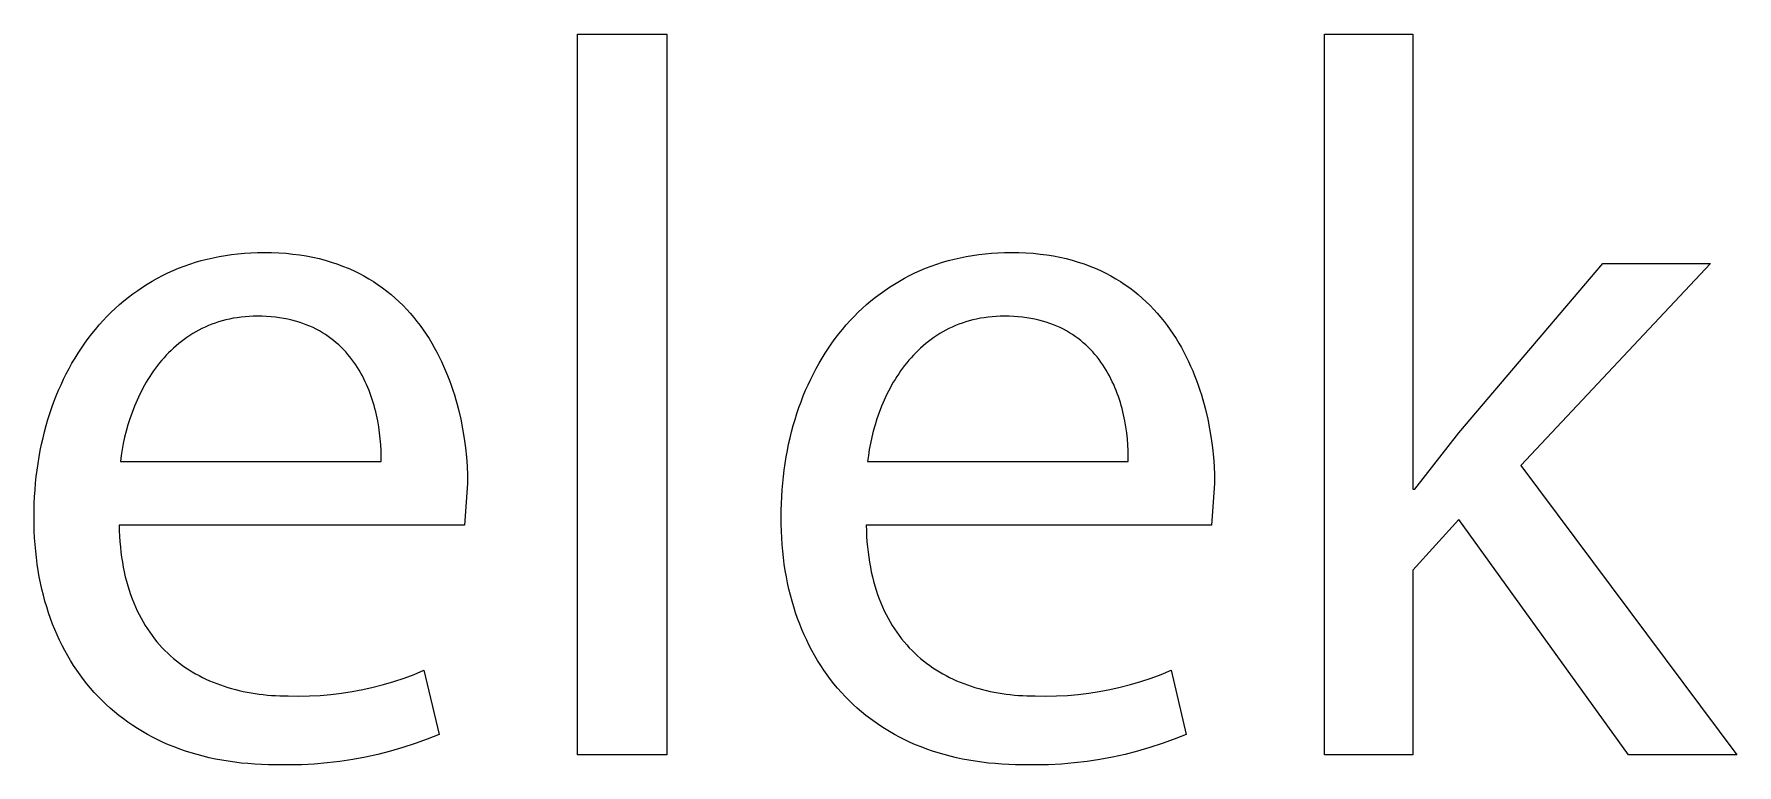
# Model space of a CAD drawing. Header units: millimetres. Extents: x 0 to 3480, y 0 to 2432.
# Drawn here: x 3085.1 to 3143.5, y 58 to 83.1 of the extents above; entities that cross this region are included whole.
import ezdxf

# ---------------------------------------------------------------- set-up
doc = ezdxf.new("R2010")
doc.units = ezdxf.units.MM
doc.header["$MEASUREMENT"] = 0
doc.layers.add('Domyślny', color=7, linetype='Continuous', true_color=0x000000)

msp = doc.modelspace()

# ---------------------------------------------------------------- linework, layer by layer
at = {"layer": 'Domyślny', "color": 18, "lineweight": 15, "true_color": 0x000000}
for p, q in [((3103.707, 83.054), (3106.778, 83.054)), ((3103.707, 58.311), (3103.707, 83.054)), ((3106.778, 83.054), (3106.778, 58.311)), ((3129.326, 58.312), (3129.326, 83.056)), ((3129.326, 83.056), (3132.363, 83.056)), ((3132.363, 83.056), (3132.363, 67.433)), ((3091.005, 75.327), (3091.211, 75.375)), ((3091.211, 75.375), (3091.419, 75.417)), ((3091.419, 75.417), (3091.631, 75.454)), ((3091.631, 75.454), (3091.845, 75.485)), ((3091.845, 75.485), (3092.062, 75.511)), ((3092.062, 75.511), (3092.283, 75.531)), ((3092.283, 75.531), (3092.506, 75.545)), ((3092.506, 75.545), (3092.732, 75.554)), ((3092.732, 75.554), (3092.961, 75.557)), ((3092.961, 75.557), (3093.216, 75.554)), ((3093.216, 75.554), (3093.466, 75.543)), ((3093.466, 75.543), (3093.71, 75.526)), ((3093.71, 75.526), (3093.948, 75.502)), ((3093.948, 75.502), (3094.181, 75.472)), ((3094.181, 75.472), (3094.407, 75.435)), ((3094.407, 75.435), (3094.629, 75.392)), ((3094.629, 75.392), (3094.844, 75.343)), ((3116.63, 75.327), (3116.835, 75.375)), ((3116.835, 75.375), (3117.044, 75.417)), ((3117.044, 75.417), (3117.255, 75.454)), ((3117.255, 75.454), (3117.469, 75.485)), ((3117.469, 75.485), (3117.687, 75.511)), ((3117.687, 75.511), (3117.907, 75.531)), ((3117.907, 75.531), (3118.13, 75.545)), ((3118.13, 75.545), (3118.356, 75.554)), ((3118.356, 75.554), (3118.585, 75.557)), ((3118.585, 75.557), (3118.841, 75.554)), ((3118.841, 75.554), (3119.091, 75.543)), ((3119.091, 75.543), (3119.335, 75.526)), ((3119.335, 75.526), (3119.573, 75.502)), ((3119.573, 75.502), (3119.805, 75.472)), ((3119.805, 75.472), (3120.032, 75.435)), ((3120.032, 75.435), (3120.253, 75.392)), ((3120.253, 75.392), (3120.469, 75.343)), ((3089.474, 74.763), (3089.654, 74.851)), ((3089.654, 74.851), (3089.838, 74.934)), ((3089.838, 74.934), (3090.025, 75.012)), ((3090.025, 75.012), (3090.215, 75.085)), ((3090.215, 75.085), (3090.408, 75.154)), ((3090.408, 75.154), (3090.604, 75.217)), ((3090.604, 75.217), (3090.803, 75.275)), ((3090.803, 75.275), (3091.005, 75.327)), ((3094.844, 75.343), (3095.055, 75.288)), ((3095.055, 75.288), (3095.259, 75.227)), ((3095.259, 75.227), (3095.459, 75.161)), ((3095.459, 75.161), (3095.653, 75.09)), ((3095.653, 75.09), (3095.842, 75.013)), ((3095.842, 75.013), (3096.026, 74.931)), ((3096.026, 74.931), (3096.205, 74.844)), ((3096.205, 74.844), (3096.378, 74.752)), ((3115.099, 74.763), (3115.279, 74.851)), ((3115.279, 74.851), (3115.462, 74.934)), ((3115.462, 74.934), (3115.649, 75.012)), ((3115.649, 75.012), (3115.839, 75.085)), ((3115.839, 75.085), (3116.032, 75.154)), ((3116.032, 75.154), (3116.228, 75.217)), ((3116.228, 75.217), (3116.428, 75.275)), ((3116.428, 75.275), (3116.63, 75.327)), ((3120.469, 75.343), (3120.679, 75.288)), ((3120.679, 75.288), (3120.884, 75.227)), ((3120.884, 75.227), (3121.083, 75.161)), ((3121.083, 75.161), (3121.278, 75.09)), ((3121.278, 75.09), (3121.467, 75.013)), ((3121.467, 75.013), (3121.65, 74.931)), ((3121.65, 74.931), (3121.829, 74.844)), ((3121.829, 74.844), (3122.003, 74.752)), ((3133.939, 69.357), (3138.876, 75.175)), ((3142.573, 75.175), (3136.06, 68.244)), ((3138.876, 75.175), (3142.573, 75.175)), ((3088.461, 74.14), (3088.622, 74.255)), ((3088.622, 74.255), (3088.785, 74.366)), ((3088.785, 74.366), (3088.953, 74.472)), ((3088.953, 74.472), (3089.123, 74.574)), ((3089.123, 74.574), (3089.297, 74.671)), ((3089.297, 74.671), (3089.474, 74.763)), ((3096.378, 74.752), (3096.547, 74.655)), ((3096.547, 74.655), (3096.711, 74.554)), ((3096.711, 74.554), (3096.869, 74.449)), ((3096.869, 74.449), (3097.023, 74.339)), ((3097.023, 74.339), (3097.173, 74.225)), ((3097.173, 74.225), (3097.317, 74.108)), ((3114.086, 74.14), (3114.246, 74.255)), ((3114.246, 74.255), (3114.41, 74.366)), ((3114.41, 74.366), (3114.577, 74.472)), ((3114.577, 74.472), (3114.748, 74.574)), ((3114.748, 74.574), (3114.922, 74.671)), ((3114.922, 74.671), (3115.099, 74.763)), ((3122.003, 74.752), (3122.171, 74.655)), ((3122.171, 74.655), (3122.335, 74.554)), ((3122.335, 74.554), (3122.494, 74.449)), ((3122.494, 74.449), (3122.648, 74.339)), ((3122.648, 74.339), (3122.797, 74.225)), ((3122.797, 74.225), (3122.942, 74.108)), ((3087.71, 73.5), (3087.853, 73.636)), ((3087.853, 73.636), (3088, 73.768)), ((3088, 73.768), (3088.15, 73.896)), ((3088.15, 73.896), (3088.304, 74.02)), ((3088.304, 74.02), (3088.461, 74.14)), ((3097.317, 74.108), (3097.457, 73.986)), ((3097.457, 73.986), (3097.593, 73.861)), ((3097.593, 73.861), (3097.723, 73.733)), ((3097.723, 73.733), (3097.85, 73.601)), ((3097.85, 73.601), (3097.972, 73.466)), ((3113.334, 73.5), (3113.478, 73.636)), ((3113.478, 73.636), (3113.625, 73.768)), ((3113.625, 73.768), (3113.775, 73.896)), ((3113.775, 73.896), (3113.929, 74.02)), ((3113.929, 74.02), (3114.086, 74.14)), ((3122.942, 74.108), (3123.082, 73.986)), ((3123.082, 73.986), (3123.217, 73.861)), ((3123.217, 73.861), (3123.348, 73.733)), ((3123.348, 73.733), (3123.474, 73.601)), ((3123.474, 73.601), (3123.596, 73.466)), ((3087.172, 72.916), (3087.301, 73.068)), ((3087.301, 73.068), (3087.434, 73.216)), ((3087.434, 73.216), (3087.57, 73.36)), ((3087.57, 73.36), (3087.71, 73.5)), ((3091.048, 73.044), (3090.935, 72.995)), ((3091.162, 73.09), (3091.048, 73.044)), ((3091.279, 73.132), (3091.162, 73.09)), ((3091.399, 73.172), (3091.279, 73.132)), ((3091.521, 73.208), (3091.399, 73.172)), ((3091.645, 73.24), (3091.521, 73.208)), ((3091.772, 73.269), (3091.645, 73.24)), ((3091.901, 73.294), (3091.772, 73.269)), ((3092.033, 73.316), (3091.901, 73.294)), ((3092.167, 73.334), (3092.033, 73.316)), ((3092.304, 73.348), (3092.167, 73.334)), ((3092.443, 73.358), (3092.304, 73.348)), ((3092.585, 73.365), (3092.443, 73.358)), ((3092.729, 73.367), (3092.585, 73.365)), ((3092.889, 73.365), (3092.729, 73.367)), ((3093.045, 73.358), (3092.889, 73.365)), ((3093.197, 73.347), (3093.045, 73.358)), ((3093.346, 73.332), (3093.197, 73.347)), ((3093.491, 73.313), (3093.346, 73.332)), ((3093.633, 73.29), (3093.491, 73.313)), ((3093.77, 73.263), (3093.633, 73.29)), ((3093.905, 73.232), (3093.77, 73.263)), ((3094.035, 73.198), (3093.905, 73.232)), ((3094.163, 73.16), (3094.035, 73.198)), ((3094.286, 73.119), (3094.163, 73.16)), ((3094.407, 73.074), (3094.286, 73.119)), ((3094.524, 73.025), (3094.407, 73.074)), ((3094.638, 72.974), (3094.524, 73.025)), ((3097.972, 73.466), (3098.089, 73.328)), ((3098.089, 73.328), (3098.203, 73.187)), ((3098.203, 73.187), (3098.312, 73.043)), ((3098.312, 73.043), (3098.417, 72.897)), ((3112.796, 72.916), (3112.925, 73.068)), ((3112.925, 73.068), (3113.058, 73.216)), ((3113.058, 73.216), (3113.195, 73.36)), ((3113.195, 73.36), (3113.334, 73.5)), ((3116.672, 73.044), (3116.56, 72.995)), ((3116.787, 73.09), (3116.672, 73.044)), ((3116.904, 73.132), (3116.787, 73.09)), ((3117.023, 73.172), (3116.904, 73.132)), ((3117.145, 73.208), (3117.023, 73.172)), ((3117.27, 73.24), (3117.145, 73.208)), ((3117.396, 73.269), (3117.27, 73.24)), ((3117.526, 73.294), (3117.396, 73.269)), ((3117.657, 73.316), (3117.526, 73.294)), ((3117.791, 73.334), (3117.657, 73.316)), ((3117.928, 73.348), (3117.791, 73.334)), ((3118.067, 73.358), (3117.928, 73.348)), ((3118.209, 73.365), (3118.067, 73.358)), ((3118.353, 73.367), (3118.209, 73.365)), ((3118.513, 73.365), (3118.353, 73.367)), ((3118.67, 73.358), (3118.513, 73.365)), ((3118.822, 73.347), (3118.67, 73.358)), ((3118.971, 73.332), (3118.822, 73.347)), ((3119.116, 73.313), (3118.971, 73.332)), ((3119.257, 73.29), (3119.116, 73.313)), ((3119.395, 73.263), (3119.257, 73.29)), ((3119.529, 73.232), (3119.395, 73.263)), ((3119.66, 73.198), (3119.529, 73.232)), ((3119.787, 73.16), (3119.66, 73.198)), ((3119.911, 73.119), (3119.787, 73.16)), ((3120.031, 73.074), (3119.911, 73.119)), ((3120.148, 73.025), (3120.031, 73.074)), ((3120.262, 72.974), (3120.148, 73.025)), ((3123.596, 73.466), (3123.714, 73.328)), ((3123.714, 73.328), (3123.827, 73.187)), ((3123.827, 73.187), (3123.937, 73.043)), ((3123.937, 73.043), (3124.042, 72.897)), ((3086.691, 72.273), (3086.806, 72.439)), ((3086.806, 72.439), (3086.924, 72.602)), ((3086.924, 72.602), (3087.046, 72.761)), ((3087.046, 72.761), (3087.172, 72.916)), ((3090.029, 72.428), (3089.94, 72.352)), ((3090.121, 72.501), (3090.029, 72.428)), ((3090.215, 72.572), (3090.121, 72.501)), ((3090.311, 72.64), (3090.215, 72.572)), ((3090.409, 72.706), (3090.311, 72.64)), ((3090.51, 72.77), (3090.409, 72.706)), ((3090.612, 72.83), (3090.51, 72.77)), ((3090.718, 72.888), (3090.612, 72.83)), ((3090.825, 72.943), (3090.718, 72.888)), ((3090.935, 72.995), (3090.825, 72.943)), ((3094.748, 72.919), (3094.638, 72.974)), ((3094.855, 72.862), (3094.748, 72.919)), ((3094.959, 72.801), (3094.855, 72.862)), ((3095.06, 72.738), (3094.959, 72.801)), ((3095.158, 72.672), (3095.06, 72.738)), ((3095.252, 72.603), (3095.158, 72.672)), ((3095.344, 72.532), (3095.252, 72.603)), ((3095.433, 72.458), (3095.344, 72.532)), ((3095.518, 72.382), (3095.433, 72.458)), ((3098.417, 72.897), (3098.518, 72.748)), ((3098.518, 72.748), (3098.615, 72.597)), ((3098.615, 72.597), (3098.708, 72.444)), ((3098.708, 72.444), (3098.797, 72.289)), ((3112.316, 72.273), (3112.43, 72.439)), ((3112.43, 72.439), (3112.549, 72.602)), ((3112.549, 72.602), (3112.671, 72.761)), ((3112.671, 72.761), (3112.796, 72.916)), ((3115.654, 72.428), (3115.564, 72.352)), ((3115.745, 72.501), (3115.654, 72.428)), ((3115.839, 72.572), (3115.745, 72.501)), ((3115.935, 72.64), (3115.839, 72.572)), ((3116.034, 72.706), (3115.935, 72.64)), ((3116.134, 72.77), (3116.034, 72.706)), ((3116.237, 72.83), (3116.134, 72.77)), ((3116.342, 72.888), (3116.237, 72.83)), ((3116.45, 72.943), (3116.342, 72.888)), ((3116.56, 72.995), (3116.45, 72.943)), ((3120.373, 72.919), (3120.262, 72.974)), ((3120.48, 72.862), (3120.373, 72.919)), ((3120.584, 72.801), (3120.48, 72.862)), ((3120.685, 72.738), (3120.584, 72.801)), ((3120.782, 72.672), (3120.685, 72.738)), ((3120.877, 72.603), (3120.782, 72.672)), ((3120.969, 72.532), (3120.877, 72.603)), ((3121.057, 72.458), (3120.969, 72.532)), ((3121.143, 72.382), (3121.057, 72.458)), ((3124.042, 72.897), (3124.142, 72.748)), ((3124.142, 72.748), (3124.239, 72.597)), ((3124.239, 72.597), (3124.332, 72.444)), ((3124.332, 72.444), (3124.421, 72.289)), ((3086.369, 71.753), (3086.473, 71.93)), ((3086.473, 71.93), (3086.58, 72.103)), ((3086.58, 72.103), (3086.691, 72.273)), ((3089.45, 71.855), (3089.376, 71.766)), ((3089.526, 71.943), (3089.45, 71.855)), ((3089.605, 72.029), (3089.526, 71.943)), ((3089.685, 72.112), (3089.605, 72.029)), ((3089.768, 72.194), (3089.685, 72.112)), ((3089.853, 72.274), (3089.768, 72.194)), ((3089.94, 72.352), (3089.853, 72.274)), ((3095.601, 72.303), (3095.518, 72.382)), ((3095.681, 72.223), (3095.601, 72.303)), ((3095.758, 72.14), (3095.681, 72.223)), ((3095.832, 72.055), (3095.758, 72.14)), ((3095.903, 71.969), (3095.832, 72.055)), ((3095.972, 71.88), (3095.903, 71.969)), ((3096.038, 71.79), (3095.972, 71.88)), ((3098.797, 72.289), (3098.882, 72.132)), ((3098.882, 72.132), (3098.963, 71.974)), ((3098.963, 71.974), (3099.041, 71.814)), ((3111.994, 71.753), (3112.098, 71.93)), ((3112.098, 71.93), (3112.205, 72.103)), ((3112.205, 72.103), (3112.316, 72.273)), ((3115.075, 71.855), (3115.001, 71.766)), ((3115.151, 71.943), (3115.075, 71.855)), ((3115.229, 72.029), (3115.151, 71.943)), ((3115.31, 72.112), (3115.229, 72.029)), ((3115.393, 72.194), (3115.31, 72.112)), ((3115.477, 72.274), (3115.393, 72.194)), ((3115.564, 72.352), (3115.477, 72.274)), ((3121.226, 72.303), (3121.143, 72.382)), ((3121.305, 72.223), (3121.226, 72.303)), ((3121.382, 72.14), (3121.305, 72.223)), ((3121.457, 72.055), (3121.382, 72.14)), ((3121.528, 71.969), (3121.457, 72.055)), ((3121.597, 71.88), (3121.528, 71.969)), ((3121.663, 71.79), (3121.597, 71.88)), ((3124.421, 72.289), (3124.506, 72.132)), ((3124.506, 72.132), (3124.588, 71.974)), ((3124.588, 71.974), (3124.665, 71.814)), ((3086.082, 71.205), (3086.174, 71.391)), ((3086.174, 71.391), (3086.27, 71.574)), ((3086.27, 71.574), (3086.369, 71.753)), ((3089.037, 71.296), (3088.976, 71.198)), ((3089.101, 71.393), (3089.037, 71.296)), ((3089.167, 71.488), (3089.101, 71.393)), ((3089.234, 71.582), (3089.167, 71.488)), ((3089.304, 71.675), (3089.234, 71.582)), ((3089.376, 71.766), (3089.304, 71.675)), ((3096.102, 71.698), (3096.038, 71.79)), ((3096.162, 71.605), (3096.102, 71.698)), ((3096.221, 71.51), (3096.162, 71.605)), ((3096.276, 71.414), (3096.221, 71.51)), ((3096.329, 71.317), (3096.276, 71.414)), ((3096.38, 71.219), (3096.329, 71.317)), ((3099.041, 71.814), (3099.114, 71.653)), ((3099.114, 71.653), (3099.185, 71.49)), ((3099.185, 71.49), (3099.251, 71.326)), ((3099.251, 71.326), (3099.314, 71.162)), ((3111.706, 71.205), (3111.798, 71.391)), ((3111.798, 71.391), (3111.894, 71.574)), ((3111.894, 71.574), (3111.994, 71.753)), ((3114.662, 71.296), (3114.6, 71.198)), ((3114.725, 71.393), (3114.662, 71.296)), ((3114.791, 71.488), (3114.725, 71.393)), ((3114.859, 71.582), (3114.791, 71.488)), ((3114.929, 71.675), (3114.859, 71.582)), ((3115.001, 71.766), (3114.929, 71.675)), ((3121.726, 71.698), (3121.663, 71.79)), ((3121.787, 71.605), (3121.726, 71.698)), ((3121.845, 71.51), (3121.787, 71.605)), ((3121.901, 71.414), (3121.845, 71.51)), ((3121.954, 71.317), (3121.901, 71.414)), ((3122.005, 71.219), (3121.954, 71.317)), ((3124.665, 71.814), (3124.739, 71.653)), ((3124.739, 71.653), (3124.809, 71.49)), ((3124.809, 71.49), (3124.876, 71.326)), ((3124.876, 71.326), (3124.939, 71.162)), ((3085.828, 70.629), (3085.909, 70.824)), ((3085.909, 70.824), (3085.993, 71.016)), ((3085.993, 71.016), (3086.082, 71.205)), ((3088.698, 70.692), (3088.648, 70.588)), ((3088.75, 70.795), (3088.698, 70.692)), ((3088.803, 70.897), (3088.75, 70.795)), ((3088.859, 70.998), (3088.803, 70.897)), ((3088.916, 71.099), (3088.859, 70.998)), ((3088.976, 71.198), (3088.916, 71.099)), ((3096.429, 71.119), (3096.38, 71.219)), ((3096.475, 71.019), (3096.429, 71.119)), ((3096.518, 70.918), (3096.475, 71.019)), ((3096.56, 70.816), (3096.518, 70.918)), ((3096.599, 70.713), (3096.56, 70.816)), ((3096.636, 70.61), (3096.599, 70.713)), ((3099.314, 71.162), (3099.374, 70.997)), ((3099.374, 70.997), (3099.431, 70.831)), ((3099.431, 70.831), (3099.484, 70.664)), ((3111.453, 70.629), (3111.534, 70.824)), ((3111.534, 70.824), (3111.618, 71.016)), ((3111.618, 71.016), (3111.706, 71.205)), ((3114.323, 70.692), (3114.273, 70.588)), ((3114.374, 70.795), (3114.323, 70.692)), ((3114.428, 70.897), (3114.374, 70.795)), ((3114.483, 70.998), (3114.428, 70.897)), ((3114.541, 71.099), (3114.483, 70.998)), ((3114.6, 71.198), (3114.541, 71.099)), ((3122.053, 71.119), (3122.005, 71.219)), ((3122.099, 71.019), (3122.053, 71.119)), ((3122.143, 70.918), (3122.099, 71.019)), ((3122.184, 70.816), (3122.143, 70.918)), ((3122.223, 70.713), (3122.184, 70.816)), ((3122.26, 70.61), (3122.223, 70.713)), ((3124.939, 71.162), (3124.999, 70.997)), ((3124.999, 70.997), (3125.055, 70.831)), ((3125.055, 70.831), (3125.108, 70.664)), ((3085.61, 70.027), (3085.679, 70.231)), ((3085.679, 70.231), (3085.752, 70.431)), ((3085.752, 70.431), (3085.828, 70.629)), ((3088.511, 70.274), (3088.43, 70.062)), ((3088.601, 70.484), (3088.511, 70.274)), ((3088.648, 70.588), (3088.601, 70.484)), ((3096.67, 70.506), (3096.636, 70.61)), ((3096.703, 70.402), (3096.67, 70.506)), ((3096.734, 70.297), (3096.703, 70.402)), ((3096.762, 70.193), (3096.734, 70.297)), ((3096.789, 70.088), (3096.762, 70.193)), ((3099.484, 70.664), (3099.533, 70.498)), ((3099.533, 70.498), (3099.58, 70.331)), ((3099.58, 70.331), (3099.623, 70.164)), ((3099.623, 70.164), (3099.701, 69.831)), ((3111.235, 70.027), (3111.304, 70.231)), ((3111.304, 70.231), (3111.376, 70.431)), ((3111.376, 70.431), (3111.453, 70.629)), ((3114.136, 70.274), (3114.054, 70.062)), ((3114.225, 70.484), (3114.136, 70.274)), ((3114.273, 70.588), (3114.225, 70.484)), ((3122.295, 70.506), (3122.26, 70.61)), ((3122.328, 70.402), (3122.295, 70.506)), ((3122.358, 70.297), (3122.328, 70.402)), ((3122.387, 70.193), (3122.358, 70.297)), ((3122.413, 70.088), (3122.387, 70.193)), ((3125.108, 70.664), (3125.158, 70.498)), ((3125.158, 70.498), (3125.204, 70.331)), ((3125.204, 70.331), (3125.248, 70.164)), ((3125.248, 70.164), (3125.325, 69.831)), ((3085.428, 69.402), (3085.485, 69.613)), ((3085.485, 69.613), (3085.546, 69.821)), ((3085.546, 69.821), (3085.61, 70.027)), ((3088.288, 69.635), (3088.228, 69.422)), ((3088.355, 69.848), (3088.288, 69.635)), ((3088.43, 70.062), (3088.355, 69.848)), ((3096.813, 69.983), (3096.789, 70.088)), ((3096.856, 69.774), (3096.813, 69.983)), ((3096.892, 69.566), (3096.856, 69.774)), ((3096.921, 69.36), (3096.892, 69.566)), ((3099.701, 69.831), (3099.766, 69.5)), ((3111.053, 69.402), (3111.109, 69.613)), ((3111.109, 69.613), (3111.17, 69.821)), ((3111.17, 69.821), (3111.235, 70.027)), ((3113.913, 69.635), (3113.853, 69.422)), ((3113.98, 69.848), (3113.913, 69.635)), ((3114.054, 70.062), (3113.98, 69.848)), ((3122.438, 69.983), (3122.413, 70.088)), ((3122.481, 69.774), (3122.438, 69.983)), ((3122.517, 69.566), (3122.481, 69.774)), ((3122.546, 69.36), (3122.517, 69.566)), ((3125.325, 69.831), (3125.391, 69.5)), ((3085.282, 68.754), (3085.327, 68.972)), ((3085.327, 68.972), (3085.375, 69.188)), ((3085.375, 69.188), (3085.428, 69.402)), ((3088.13, 68.999), (3088.092, 68.791)), ((3088.176, 69.21), (3088.13, 68.999)), ((3088.228, 69.422), (3088.176, 69.21)), ((3096.943, 69.156), (3096.921, 69.36)), ((3096.959, 68.956), (3096.943, 69.156)), ((3096.969, 68.76), (3096.959, 68.956)), ((3099.766, 69.5), (3099.821, 69.172)), ((3099.821, 69.172), (3099.864, 68.848)), ((3110.907, 68.754), (3110.951, 68.972)), ((3110.951, 68.972), (3111, 69.188)), ((3111, 69.188), (3111.053, 69.402)), ((3113.755, 68.999), (3113.716, 68.791)), ((3113.801, 69.21), (3113.755, 68.999)), ((3113.853, 69.422), (3113.801, 69.21)), ((3122.568, 69.156), (3122.546, 69.36)), ((3122.584, 68.956), (3122.568, 69.156)), ((3122.593, 68.76), (3122.584, 68.956)), ((3125.391, 69.5), (3125.445, 69.172)), ((3125.445, 69.172), (3125.489, 68.848)), ((3132.432, 67.433), (3133.939, 69.357)), ((3085.206, 68.311), (3085.242, 68.534)), ((3085.242, 68.534), (3085.282, 68.754)), ((3088.06, 68.585), (3088.035, 68.383)), ((3088.035, 68.383), (3096.971, 68.383)), ((3088.092, 68.791), (3088.06, 68.585)), ((3096.972, 68.569), (3096.969, 68.76)), ((3096.971, 68.383), (3096.972, 68.569)), ((3099.864, 68.848), (3099.897, 68.529)), ((3099.897, 68.529), (3099.92, 68.217)), ((3110.83, 68.311), (3110.867, 68.534)), ((3110.867, 68.534), (3110.907, 68.754)), ((3113.685, 68.585), (3113.66, 68.383)), ((3113.66, 68.383), (3122.595, 68.383)), ((3113.716, 68.791), (3113.685, 68.585)), ((3122.597, 68.569), (3122.593, 68.76)), ((3122.595, 68.383), (3122.597, 68.569)), ((3125.489, 68.848), (3125.522, 68.529)), ((3125.522, 68.529), (3125.544, 68.217)), ((3085.122, 67.631), (3085.146, 67.859)), ((3085.146, 67.859), (3085.174, 68.086)), ((3085.174, 68.086), (3085.206, 68.311)), ((3099.92, 68.217), (3099.933, 67.913)), ((3099.933, 67.913), (3099.938, 67.618)), ((3110.747, 67.631), (3110.77, 67.859)), ((3110.77, 67.859), (3110.798, 68.086)), ((3110.798, 68.086), (3110.83, 68.311)), ((3125.544, 68.217), (3125.558, 67.913)), ((3125.558, 67.913), (3125.562, 67.618)), ((3136.06, 68.244), (3143.477, 58.312)), ((3085.088, 67.167), (3085.103, 67.4)), ((3085.103, 67.4), (3085.122, 67.631)), ((3099.938, 67.618), (3099.833, 66.193)), ((3110.712, 67.167), (3110.727, 67.4)), ((3110.727, 67.4), (3110.747, 67.631)), ((3125.562, 67.618), (3125.458, 66.193)), ((3132.363, 67.433), (3132.432, 67.433)), ((3085.068, 66.459), (3085.07, 66.697)), ((3085.07, 66.697), (3085.077, 66.933)), ((3085.077, 66.933), (3085.088, 67.167)), ((3110.693, 66.459), (3110.695, 66.697)), ((3110.695, 66.697), (3110.701, 66.933)), ((3110.701, 66.933), (3110.712, 67.167)), ((3085.07, 66.223), (3085.068, 66.459)), ((3085.077, 65.988), (3085.07, 66.223)), ((3087.989, 66.193), (3087.993, 66)), ((3099.833, 66.193), (3087.989, 66.193)), ((3110.695, 66.223), (3110.693, 66.459)), ((3110.702, 65.988), (3110.695, 66.223)), ((3113.613, 66.193), (3113.618, 66)), ((3125.458, 66.193), (3113.613, 66.193)), ((3133.939, 66.39), (3132.363, 64.651)), ((3139.757, 58.312), (3133.939, 66.39)), ((3085.088, 65.757), (3085.077, 65.988)), ((3085.104, 65.527), (3085.088, 65.757)), ((3085.124, 65.301), (3085.104, 65.527)), ((3087.993, 66), (3088.002, 65.811)), ((3088.002, 65.811), (3088.014, 65.625)), ((3088.014, 65.625), (3088.029, 65.443)), ((3088.029, 65.443), (3088.049, 65.265)), ((3110.713, 65.757), (3110.702, 65.988)), ((3110.729, 65.527), (3110.713, 65.757)), ((3110.749, 65.301), (3110.729, 65.527)), ((3113.618, 66), (3113.626, 65.811)), ((3113.626, 65.811), (3113.638, 65.625)), ((3113.638, 65.625), (3113.654, 65.443)), ((3113.654, 65.443), (3113.673, 65.265)), ((3085.149, 65.077), (3085.124, 65.301)), ((3085.178, 64.855), (3085.149, 65.077)), ((3085.211, 64.637), (3085.178, 64.855)), ((3088.049, 65.265), (3088.072, 65.089)), ((3088.072, 65.089), (3088.098, 64.918)), ((3088.098, 64.918), (3088.128, 64.75)), ((3110.774, 65.077), (3110.749, 65.301)), ((3110.802, 64.855), (3110.774, 65.077)), ((3110.836, 64.637), (3110.802, 64.855)), ((3113.673, 65.265), (3113.696, 65.089)), ((3113.696, 65.089), (3113.723, 64.918)), ((3113.723, 64.918), (3113.753, 64.75)), ((3085.249, 64.421), (3085.211, 64.637)), ((3085.291, 64.208), (3085.249, 64.421)), ((3088.128, 64.75), (3088.161, 64.585)), ((3088.161, 64.585), (3088.198, 64.423)), ((3088.198, 64.423), (3088.238, 64.265)), ((3088.238, 64.265), (3088.281, 64.111)), ((3110.874, 64.421), (3110.836, 64.637)), ((3110.916, 64.208), (3110.874, 64.421)), ((3113.753, 64.75), (3113.786, 64.585)), ((3113.786, 64.585), (3113.822, 64.423)), ((3113.822, 64.423), (3113.862, 64.265)), ((3113.862, 64.265), (3113.905, 64.111)), ((3132.363, 64.651), (3132.363, 58.312)), ((3085.337, 63.998), (3085.291, 64.208)), ((3085.388, 63.79), (3085.337, 63.998)), ((3085.443, 63.586), (3085.388, 63.79)), ((3088.281, 64.111), (3088.327, 63.96)), ((3088.327, 63.96), (3088.377, 63.812)), ((3088.377, 63.812), (3088.429, 63.667)), ((3088.429, 63.667), (3088.485, 63.526)), ((3110.962, 63.998), (3110.916, 64.208)), ((3111.013, 63.79), (3110.962, 63.998)), ((3111.067, 63.586), (3111.013, 63.79)), ((3113.905, 64.111), (3113.952, 63.96)), ((3113.952, 63.96), (3114.001, 63.812)), ((3114.001, 63.812), (3114.054, 63.667)), ((3114.054, 63.667), (3114.11, 63.526)), ((3085.502, 63.384), (3085.443, 63.586)), ((3085.565, 63.186), (3085.502, 63.384)), ((3085.633, 62.99), (3085.565, 63.186)), ((3088.485, 63.526), (3088.544, 63.388)), ((3088.544, 63.388), (3088.605, 63.254)), ((3088.605, 63.254), (3088.67, 63.122)), ((3088.67, 63.122), (3088.737, 62.994)), ((3111.127, 63.384), (3111.067, 63.586)), ((3111.19, 63.186), (3111.127, 63.384)), ((3111.257, 62.99), (3111.19, 63.186)), ((3114.11, 63.526), (3114.168, 63.388)), ((3114.168, 63.388), (3114.23, 63.254)), ((3114.23, 63.254), (3114.295, 63.122)), ((3114.295, 63.122), (3114.362, 62.994)), ((3085.704, 62.798), (3085.633, 62.99)), ((3085.78, 62.609), (3085.704, 62.798)), ((3085.86, 62.423), (3085.78, 62.609)), ((3088.737, 62.994), (3088.808, 62.869)), ((3088.808, 62.869), (3088.881, 62.748)), ((3088.881, 62.748), (3088.956, 62.629)), ((3088.956, 62.629), (3089.035, 62.514)), ((3089.035, 62.514), (3089.116, 62.402)), ((3111.329, 62.798), (3111.257, 62.99)), ((3111.405, 62.609), (3111.329, 62.798)), ((3111.485, 62.423), (3111.405, 62.609)), ((3114.362, 62.994), (3114.432, 62.869)), ((3114.432, 62.869), (3114.505, 62.748)), ((3114.505, 62.748), (3114.581, 62.629)), ((3114.581, 62.629), (3114.659, 62.514)), ((3114.659, 62.514), (3114.74, 62.402)), ((3085.944, 62.24), (3085.86, 62.423)), ((3086.032, 62.06), (3085.944, 62.24)), ((3086.125, 61.884), (3086.032, 62.06)), ((3089.116, 62.402), (3089.199, 62.293)), ((3089.199, 62.293), (3089.285, 62.187)), ((3089.285, 62.187), (3089.374, 62.084)), ((3089.374, 62.084), (3089.465, 61.985)), ((3089.465, 61.985), (3089.558, 61.888)), ((3111.569, 62.24), (3111.485, 62.423)), ((3111.657, 62.06), (3111.569, 62.24)), ((3111.749, 61.884), (3111.657, 62.06)), ((3114.74, 62.402), (3114.824, 62.293)), ((3114.824, 62.293), (3114.91, 62.187)), ((3114.91, 62.187), (3114.999, 62.084)), ((3114.999, 62.084), (3115.09, 61.985)), ((3115.09, 61.985), (3115.183, 61.888)), ((3086.221, 61.71), (3086.125, 61.884)), ((3086.321, 61.541), (3086.221, 61.71)), ((3086.425, 61.374), (3086.321, 61.541)), ((3086.533, 61.211), (3086.425, 61.374)), ((3089.558, 61.888), (3089.654, 61.795)), ((3089.654, 61.795), (3089.752, 61.705)), ((3089.752, 61.705), (3089.852, 61.617)), ((3089.852, 61.617), (3089.954, 61.533)), ((3089.954, 61.533), (3090.059, 61.452)), ((3090.059, 61.452), (3090.165, 61.374)), ((3090.165, 61.374), (3090.274, 61.298)), ((3111.845, 61.71), (3111.749, 61.884)), ((3111.946, 61.541), (3111.845, 61.71)), ((3112.05, 61.374), (3111.946, 61.541)), ((3112.158, 61.211), (3112.05, 61.374)), ((3115.183, 61.888), (3115.278, 61.795)), ((3115.278, 61.795), (3115.376, 61.705)), ((3115.376, 61.705), (3115.476, 61.617)), ((3115.476, 61.617), (3115.579, 61.533)), ((3115.579, 61.533), (3115.683, 61.452)), ((3115.683, 61.452), (3115.79, 61.374)), ((3115.79, 61.374), (3115.898, 61.298)), ((3086.646, 61.052), (3086.533, 61.211)), ((3086.762, 60.896), (3086.646, 61.052)), ((3086.881, 60.744), (3086.762, 60.896)), ((3090.274, 61.298), (3090.384, 61.226)), ((3090.384, 61.226), (3090.496, 61.156)), ((3090.496, 61.156), (3090.611, 61.09)), ((3090.611, 61.09), (3090.727, 61.026)), ((3090.727, 61.026), (3090.844, 60.966)), ((3090.844, 60.966), (3090.964, 60.908)), ((3090.964, 60.908), (3091.085, 60.853)), ((3091.085, 60.853), (3091.208, 60.801)), ((3091.208, 60.801), (3091.332, 60.751)), ((3091.332, 60.751), (3091.458, 60.705)), ((3097.056, 60.721), (3097.409, 60.825)), ((3097.409, 60.825), (3097.758, 60.942)), ((3097.758, 60.942), (3098.102, 61.07)), ((3098.102, 61.07), (3098.443, 61.209)), ((3098.443, 61.209), (3098.964, 59.007)), ((3112.27, 61.052), (3112.158, 61.211)), ((3112.386, 60.896), (3112.27, 61.052)), ((3112.506, 60.744), (3112.386, 60.896)), ((3115.898, 61.298), (3116.009, 61.226)), ((3116.009, 61.226), (3116.121, 61.156)), ((3116.121, 61.156), (3116.235, 61.09)), ((3116.235, 61.09), (3116.351, 61.026)), ((3116.351, 61.026), (3116.469, 60.966)), ((3116.469, 60.966), (3116.589, 60.908)), ((3116.589, 60.908), (3116.71, 60.853)), ((3116.71, 60.853), (3116.833, 60.801)), ((3116.833, 60.801), (3116.957, 60.751)), ((3116.957, 60.751), (3117.083, 60.705)), ((3122.681, 60.721), (3123.034, 60.825)), ((3123.034, 60.825), (3123.382, 60.942)), ((3123.382, 60.942), (3123.727, 61.07)), ((3123.727, 61.07), (3124.067, 61.209)), ((3124.067, 61.209), (3124.589, 59.007)), ((3087.005, 60.595), (3086.881, 60.744)), ((3087.133, 60.45), (3087.005, 60.595)), ((3087.264, 60.308), (3087.133, 60.45)), ((3087.4, 60.17), (3087.264, 60.308)), ((3087.539, 60.036), (3087.4, 60.17)), ((3091.458, 60.705), (3091.586, 60.661)), ((3091.586, 60.661), (3091.714, 60.62)), ((3091.714, 60.62), (3091.845, 60.582)), ((3091.845, 60.582), (3091.976, 60.547)), ((3091.976, 60.547), (3092.109, 60.514)), ((3092.109, 60.514), (3092.243, 60.484)), ((3092.243, 60.484), (3092.378, 60.457)), ((3092.378, 60.457), (3092.514, 60.432)), ((3092.514, 60.432), (3092.652, 60.41)), ((3092.652, 60.41), (3092.79, 60.391)), ((3092.79, 60.391), (3092.93, 60.374)), ((3092.93, 60.374), (3093.07, 60.36)), ((3093.07, 60.36), (3093.211, 60.349)), ((3093.211, 60.349), (3093.353, 60.34)), ((3093.353, 60.34), (3093.496, 60.333)), ((3093.496, 60.333), (3093.639, 60.33)), ((3093.639, 60.33), (3093.784, 60.328)), ((3093.784, 60.328), (3094.151, 60.323)), ((3094.151, 60.323), (3094.519, 60.329)), ((3094.519, 60.329), (3094.886, 60.348)), ((3094.886, 60.348), (3095.252, 60.38)), ((3095.252, 60.38), (3095.617, 60.424)), ((3095.617, 60.424), (3095.981, 60.48)), ((3095.981, 60.48), (3096.342, 60.548)), ((3096.342, 60.548), (3096.701, 60.629)), ((3096.701, 60.629), (3097.056, 60.721)), ((3112.63, 60.595), (3112.506, 60.744)), ((3112.758, 60.45), (3112.63, 60.595)), ((3112.889, 60.308), (3112.758, 60.45)), ((3113.024, 60.17), (3112.889, 60.308)), ((3113.163, 60.036), (3113.024, 60.17)), ((3117.083, 60.705), (3117.21, 60.661)), ((3117.21, 60.661), (3117.339, 60.62)), ((3117.339, 60.62), (3117.469, 60.582)), ((3117.469, 60.582), (3117.601, 60.547)), ((3117.601, 60.547), (3117.734, 60.514)), ((3117.734, 60.514), (3117.868, 60.484)), ((3117.868, 60.484), (3118.003, 60.457)), ((3118.003, 60.457), (3118.139, 60.432)), ((3118.139, 60.432), (3118.276, 60.41)), ((3118.276, 60.41), (3118.415, 60.391)), ((3118.415, 60.391), (3118.554, 60.374)), ((3118.554, 60.374), (3118.694, 60.36)), ((3118.694, 60.36), (3118.836, 60.349)), ((3118.836, 60.349), (3118.978, 60.34)), ((3118.978, 60.34), (3119.12, 60.333)), ((3119.12, 60.333), (3119.264, 60.33)), ((3119.264, 60.33), (3119.408, 60.328)), ((3119.408, 60.328), (3119.776, 60.323)), ((3119.776, 60.323), (3120.143, 60.329)), ((3120.143, 60.329), (3120.51, 60.348)), ((3120.51, 60.348), (3120.877, 60.38)), ((3120.877, 60.38), (3121.242, 60.424)), ((3121.242, 60.424), (3121.605, 60.48)), ((3121.605, 60.48), (3121.966, 60.548)), ((3121.966, 60.548), (3122.325, 60.629)), ((3122.325, 60.629), (3122.681, 60.721)), ((3087.682, 59.906), (3087.539, 60.036)), ((3087.828, 59.78), (3087.682, 59.906)), ((3087.978, 59.657), (3087.828, 59.78)), ((3088.132, 59.539), (3087.978, 59.657)), ((3113.306, 59.906), (3113.163, 60.036)), ((3113.453, 59.78), (3113.306, 59.906)), ((3113.603, 59.657), (3113.453, 59.78)), ((3113.757, 59.539), (3113.603, 59.657)), ((3088.29, 59.424), (3088.132, 59.539)), ((3088.451, 59.314), (3088.29, 59.424)), ((3088.616, 59.207), (3088.451, 59.314)), ((3088.784, 59.105), (3088.616, 59.207)), ((3088.956, 59.006), (3088.784, 59.105)), ((3089.132, 58.912), (3088.956, 59.006)), ((3098.964, 59.007), (3098.553, 58.843)), ((3113.914, 59.424), (3113.757, 59.539)), ((3114.076, 59.314), (3113.914, 59.424)), ((3114.241, 59.207), (3114.076, 59.314)), ((3114.409, 59.105), (3114.241, 59.207)), ((3114.581, 59.006), (3114.409, 59.105)), ((3114.757, 58.912), (3114.581, 59.006)), ((3124.589, 59.007), (3124.178, 58.843)), ((3089.311, 58.822), (3089.132, 58.912)), ((3089.494, 58.736), (3089.311, 58.822)), ((3089.68, 58.655), (3089.494, 58.736)), ((3089.87, 58.578), (3089.68, 58.655)), ((3090.063, 58.505), (3089.87, 58.578)), ((3090.259, 58.437), (3090.063, 58.505)), ((3090.459, 58.373), (3090.259, 58.437)), ((3097.293, 58.432), (3096.864, 58.323)), ((3097.717, 58.555), (3097.293, 58.432)), ((3098.138, 58.692), (3097.717, 58.555)), ((3098.553, 58.843), (3098.138, 58.692)), ((3114.936, 58.822), (3114.757, 58.912)), ((3115.118, 58.736), (3114.936, 58.822)), ((3115.305, 58.655), (3115.118, 58.736)), ((3115.494, 58.578), (3115.305, 58.655)), ((3115.687, 58.505), (3115.494, 58.578)), ((3115.884, 58.437), (3115.687, 58.505)), ((3116.083, 58.373), (3115.884, 58.437)), ((3122.917, 58.432), (3122.489, 58.323)), ((3123.342, 58.555), (3122.917, 58.432)), ((3123.762, 58.692), (3123.342, 58.555)), ((3124.178, 58.843), (3123.762, 58.692)), ((3090.662, 58.313), (3090.459, 58.373)), ((3090.868, 58.258), (3090.662, 58.313)), ((3091.078, 58.208), (3090.868, 58.258)), ((3091.292, 58.162), (3091.078, 58.208)), ((3091.508, 58.121), (3091.292, 58.162)), ((3091.728, 58.085), (3091.508, 58.121)), ((3091.951, 58.053), (3091.728, 58.085)), ((3092.177, 58.026), (3091.951, 58.053)), ((3092.406, 58.004), (3092.177, 58.026)), ((3092.639, 57.987), (3092.406, 58.004)), ((3092.874, 57.974), (3092.639, 57.987)), ((3093.113, 57.967), (3092.874, 57.974)), ((3093.355, 57.964), (3093.113, 57.967)), ((3093.797, 57.959), (3093.355, 57.964)), ((3094.239, 57.967), (3093.797, 57.959)), ((3094.681, 57.991), (3094.239, 57.967)), ((3095.121, 58.029), (3094.681, 57.991)), ((3095.56, 58.081), (3095.121, 58.029)), ((3095.997, 58.147), (3095.56, 58.081)), ((3096.432, 58.228), (3095.997, 58.147)), ((3096.864, 58.323), (3096.432, 58.228)), ((3106.778, 58.311), (3103.707, 58.311)), ((3116.287, 58.313), (3116.083, 58.373)), ((3116.493, 58.258), (3116.287, 58.313)), ((3116.703, 58.208), (3116.493, 58.258)), ((3116.916, 58.162), (3116.703, 58.208)), ((3117.133, 58.121), (3116.916, 58.162)), ((3117.352, 58.085), (3117.133, 58.121)), ((3117.575, 58.053), (3117.352, 58.085)), ((3117.801, 58.026), (3117.575, 58.053)), ((3118.031, 58.004), (3117.801, 58.026)), ((3118.263, 57.987), (3118.031, 58.004)), ((3118.499, 57.974), (3118.263, 57.987)), ((3118.737, 57.967), (3118.499, 57.974)), ((3118.979, 57.964), (3118.737, 57.967)), ((3119.421, 57.959), (3118.979, 57.964)), ((3119.864, 57.967), (3119.421, 57.959)), ((3120.305, 57.991), (3119.864, 57.967)), ((3120.746, 58.029), (3120.305, 57.991)), ((3121.185, 58.081), (3120.746, 58.029)), ((3121.622, 58.147), (3121.185, 58.081)), ((3122.057, 58.228), (3121.622, 58.147)), ((3122.489, 58.323), (3122.057, 58.228)), ((3132.363, 58.312), (3129.326, 58.312)), ((3143.477, 58.312), (3139.757, 58.312))]:
    msp.add_line(p, q, dxfattribs=at)

doc.saveas('drawing.dxf')
